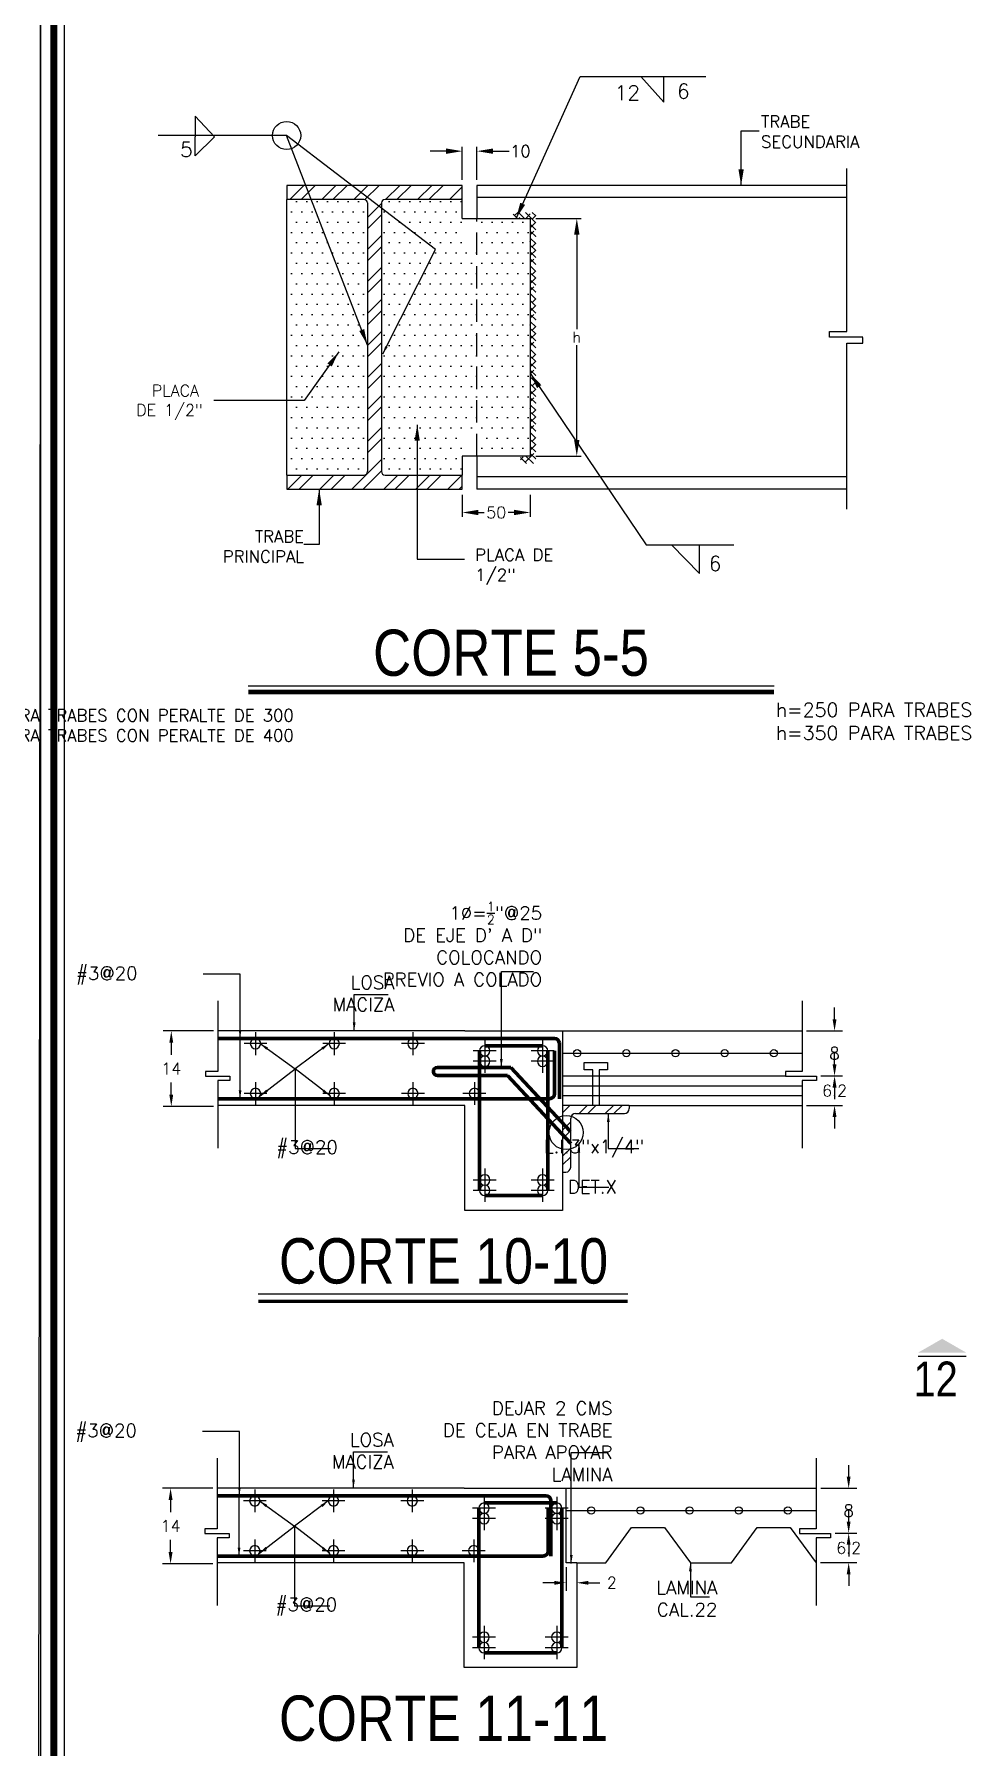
# Model space of a CAD drawing. Header units: millimetres. Extents: x -478 to -58, y -79 to 80.
# Drawn here: x -391.32 to -380.86, y 34.3 to 53.45 of the extents above; entities that cross this region are included whole.
import ezdxf

# ---------------------------------------------------------------- set-up
doc = ezdxf.new("R2010")
doc.units = ezdxf.units.MM
doc.header["$MEASUREMENT"] = 0
doc.linetypes.add('DASHED2', pattern=[0.375, 0.25, -0.125])
doc.layers.get('Defpoints').update_dxf_attribs({"color": 71})
for name, color, linetype in [('ACERO', 40, 'Continuous'), ('L1', 1, 'Continuous'), ('MUROS', 4, 'Continuous'), ('PROY', 2, 'DASHED2'), ('texto', 5, 'Continuous')]:
    doc.layers.add(name, color=color, linetype=linetype)
doc.layers.add('cajones', color=150, linetype='Continuous', lineweight=0)
doc.styles.add('GRAN', font='swissck.ttf', dxfattribs={"height": 0.3})
doc.styles.add('PEQ', font='simplex.shx', dxfattribs={"height": 0.09})
doc.styles.add('ROMANS', font='simplex.shx')
doc.dimstyles.new('STANDARD$0', dxfattribs={"dimtxt": 0.135, "dimasz": 0.095, "dimexe": 0.09, "dimexo": 0.05, "dimgap": 0.09, "dimtad": 0, "dimtih": 1, "dimtoh": 1, "dimdec": 0, "dimlfac": 100, "dimzin": 0, "dimdsep": 46, "dimtxsty": 'ROMANS', "dimcen": 0.09, "dimclrd": 1, "dimclre": 1, "dimclrt": 5, "dimadec": 0, "dimazin": 0, "dimtfac": 1, "dimtdec": 0, "dimtofl": 0, "dimtmove": 0, "dimatfit": 1, "dimfxl": 1, "dimtolj": 1, "dimtzin": 0, "dimarcsym": 0})
doc.dimstyles.new('STANDARD$7', dxfattribs={"dimtxt": 0.6, "dimasz": 0.09, "dimexe": 0.18, "dimexo": 0.0625, "dimgap": 0.09, "dimtad": 0, "dimtih": 1, "dimtoh": 1, "dimzin": 0, "dimdsep": 46, "dimtxsty": 'PEQ', "dimcen": 0.09, "dimclrd": 1, "dimclre": 1, "dimadec": 0, "dimazin": 0, "dimtfac": 1, "dimtdec": 4, "dimtofl": 0, "dimtmove": 0, "dimatfit": 1, "dimfxl": 1, "dimtolj": 1, "dimtzin": 0, "dimarcsym": 0})
pattern_1 = [(0, (-964.70754, -225.68408), (0.0575, 0.115), [0, -0.115])]

# ---------------------------------------------------------------- blocks, each defined once
blk = doc.blocks.new('*D167')
at = {"layer": 'Defpoints', "color": 0}
for p in [(-385.773, 51.391), (-385.252, 51.391), (-385.773, 48.734)]:
    blk.add_point(p, dxfattribs=at)
at = {"layer": 'texto', "color": 1, "lineweight": -2}
for p, q in [((-385.711, 51.391), (-385.202, 51.391)), ((-385.252, 51.211), (-385.252, 50.153)), ((-385.252, 48.914), (-385.252, 49.973)), ((-385.711, 48.734), (-385.202, 48.734))]:
    blk.add_line(p, q, dxfattribs=at)
at = {"layer": 'texto', "color": 1}
for points in [[(-385.282, 51.211), (-385.222, 51.211), (-385.252, 51.391)], [(-385.282, 48.914), (-385.222, 48.914), (-385.252, 48.734)]]:
    blk.add_solid(points, dxfattribs=at)
at = {"layer": 'texto', "insert": (-385.252, 50.063), "char_height": 0.09, "attachment_point": 5, "style": 'PEQ'}
blk.add_mtext('\\A1;{\\H1.3333x;h}', dxfattribs=at)
blk = doc.blocks.new('*D168')
at = {"layer": 'Defpoints', "color": 0}
for p in [(-386.533, 48.364), (-385.773, 48.364), (-385.773, 48.103)]:
    blk.add_point(p, dxfattribs=at)
at = {"layer": 'texto', "color": 1, "lineweight": -2}
for p, q in [((-386.533, 48.302), (-386.533, 48.053)), ((-385.773, 48.302), (-385.773, 48.053)), ((-386.353, 48.103), (-386.289, 48.103)), ((-385.953, 48.103), (-386.018, 48.103))]:
    blk.add_line(p, q, dxfattribs=at)
at = {"layer": 'texto', "color": 1}
for points in [[(-386.353, 48.133), (-386.353, 48.073), (-386.533, 48.103)], [(-385.953, 48.133), (-385.953, 48.073), (-385.773, 48.103)]]:
    blk.add_solid(points, dxfattribs=at)
at = {"layer": 'texto', "insert": (-386.153, 48.103), "char_height": 0.09, "attachment_point": 5, "style": 'PEQ'}
blk.add_mtext('\\A1;{\\H1.4444x;50}', dxfattribs=at)
blk = doc.blocks.new('*D169')
at = {"layer": 'Defpoints', "color": 0}
for p in [(-386.369, 52.144), (-386.533, 51.761), (-386.369, 51.761)]:
    blk.add_point(p, dxfattribs=at)
at = {"layer": 'texto', "color": 1, "lineweight": -2}
for p, q in [((-386.713, 52.144), (-386.893, 52.144)), ((-386.533, 51.824), (-386.533, 52.194)), ((-386.369, 51.824), (-386.369, 52.194)), ((-386.189, 52.144), (-386.009, 52.144))]:
    blk.add_line(p, q, dxfattribs=at)
at = {"layer": 'texto', "color": 1}
for points in [[(-386.713, 52.174), (-386.713, 52.114), (-386.533, 52.144)], [(-386.189, 52.174), (-386.189, 52.114), (-386.369, 52.144)]]:
    blk.add_solid(points, dxfattribs=at)
at = {"layer": 'texto', "insert": (-385.883, 52.144), "char_height": 0.09, "attachment_point": 5, "style": 'PEQ'}
blk.add_mtext('\\A1;{\\H1.5x;10}', dxfattribs=at)
blk = doc.blocks.new('*D228')
at = {"layer": 'Defpoints', "color": 0}
for p in [(-389.787, 42.305), (-389.265, 42.305), (-389.265, 41.461)]:
    blk.add_point(p, dxfattribs=at)
at = {"layer": 'texto', "color": 1, "lineweight": -2}
for p, q in [((-389.315, 42.305), (-389.877, 42.305)), ((-389.787, 42.175), (-389.787, 42.038)), ((-389.787, 41.591), (-389.787, 41.728)), ((-389.315, 41.461), (-389.877, 41.461))]:
    blk.add_line(p, q, dxfattribs=at)
at = {"layer": 'texto', "color": 1}
for points in [[(-389.809, 42.175), (-389.766, 42.175), (-389.787, 42.305)], [(-389.809, 41.591), (-389.766, 41.591), (-389.787, 41.461)]]:
    blk.add_solid(points, dxfattribs=at)
at = {"layer": 'texto', "insert": (-389.787, 41.883), "char_height": 0.09, "attachment_point": 5, "style": 'PEQ'}
blk.add_mtext('\\A1;{\\H1.4444x;14}', dxfattribs=at)
blk = doc.blocks.new('*D229')
at = {"layer": 'Defpoints', "color": 0}
for p in [(-382.732, 42.305), (-382.369, 42.305), (-382.571, 41.802)]:
    blk.add_point(p, dxfattribs=at)
at = {"layer": 'texto', "color": 1, "lineweight": -2}
for p, q in [((-382.369, 42.435), (-382.369, 42.565)), ((-382.682, 42.305), (-382.279, 42.305)), ((-382.521, 41.802), (-382.279, 41.802)), ((-382.369, 41.672), (-382.369, 41.542))]:
    blk.add_line(p, q, dxfattribs=at)
at = {"layer": 'texto', "color": 1}
for points in [[(-382.391, 42.435), (-382.347, 42.435), (-382.369, 42.305)], [(-382.391, 41.672), (-382.347, 41.672), (-382.369, 41.802)]]:
    blk.add_solid(points, dxfattribs=at)
at = {"layer": 'texto', "insert": (-382.369, 42.054), "char_height": 0.09, "attachment_point": 5, "style": 'PEQ'}
blk.add_mtext('\\A1;{\\H1.5x;8}', dxfattribs=at)
blk = doc.blocks.new('*D230')
at = {"layer": 'Defpoints', "color": 0}
for p in [(-382.516, 41.802), (-382.369, 41.802), (-382.732, 41.472)]:
    blk.add_point(p, dxfattribs=at)
at = {"layer": 'texto', "color": 1, "lineweight": -2}
for p, q in [((-382.369, 41.932), (-382.369, 42.062)), ((-382.466, 41.802), (-382.279, 41.802)), ((-382.682, 41.472), (-382.279, 41.472)), ((-382.369, 41.342), (-382.369, 41.212))]:
    blk.add_line(p, q, dxfattribs=at)
at = {"layer": 'texto', "color": 1}
for points in [[(-382.391, 41.932), (-382.347, 41.932), (-382.369, 41.802)], [(-382.391, 41.342), (-382.347, 41.342), (-382.369, 41.472)]]:
    blk.add_solid(points, dxfattribs=at)
at = {"layer": 'texto', "insert": (-382.369, 41.637), "char_height": 0.09, "attachment_point": 5, "style": 'PEQ'}
blk.add_mtext('\\A1;{\\H1.4444x;6.2}', dxfattribs=at)
blk = doc.blocks.new('VAR')
at = {"layer": 'ACERO', "color": 4}
for p, q in [((-0.121, 0), (0.121, 0)), ((0, 0.121), (0, -0.121))]:
    blk.add_line(p, q, dxfattribs=at)
at = {"layer": 'ACERO'}
blk.add_circle((0, 0), 0.0548, dxfattribs=at)
blk = doc.blocks.new('*D231')
at = {"layer": 'Defpoints', "color": 0}
for p in [(-389.795, 37.19), (-389.272, 37.19), (-389.272, 36.346)]:
    blk.add_point(p, dxfattribs=at)
at = {"layer": 'texto', "color": 1, "lineweight": -2}
for p, q in [((-389.322, 37.19), (-389.885, 37.19)), ((-389.795, 37.06), (-389.795, 36.923)), ((-389.795, 36.476), (-389.795, 36.613)), ((-389.322, 36.346), (-389.885, 36.346))]:
    blk.add_line(p, q, dxfattribs=at)
at = {"layer": 'texto', "color": 1}
for points in [[(-389.817, 37.06), (-389.773, 37.06), (-389.795, 37.19)], [(-389.817, 36.476), (-389.773, 36.476), (-389.795, 36.346)]]:
    blk.add_solid(points, dxfattribs=at)
at = {"layer": 'texto', "insert": (-389.795, 36.768), "char_height": 0.09, "attachment_point": 5, "style": 'PEQ'}
blk.add_mtext('\\A1;{\\H1.4444x;14}', dxfattribs=at)
blk = doc.blocks.new('*D232')
at = {"layer": 'Defpoints', "color": 0}
for p in [(-382.574, 37.19), (-382.211, 37.19), (-382.414, 36.688)]:
    blk.add_point(p, dxfattribs=at)
at = {"layer": 'texto', "color": 1, "lineweight": -2}
for p, q in [((-382.211, 37.32), (-382.211, 37.45)), ((-382.524, 37.19), (-382.121, 37.19)), ((-382.364, 36.688), (-382.121, 36.688)), ((-382.211, 36.558), (-382.211, 36.428))]:
    blk.add_line(p, q, dxfattribs=at)
at = {"layer": 'texto', "color": 1}
for points in [[(-382.233, 37.32), (-382.19, 37.32), (-382.211, 37.19)], [(-382.233, 36.558), (-382.19, 36.558), (-382.211, 36.688)]]:
    blk.add_solid(points, dxfattribs=at)
at = {"layer": 'texto', "insert": (-382.211, 36.939), "char_height": 0.09, "attachment_point": 5, "style": 'PEQ'}
blk.add_mtext('\\A1;{\\H1.5x;8}', dxfattribs=at)
blk = doc.blocks.new('*D233')
at = {"layer": 'Defpoints', "color": 0}
for p in [(-382.359, 36.688), (-382.211, 36.688), (-382.575, 36.358)]:
    blk.add_point(p, dxfattribs=at)
at = {"layer": 'texto', "color": 1, "lineweight": -2}
for p, q in [((-382.211, 36.818), (-382.211, 36.948)), ((-382.309, 36.688), (-382.121, 36.688)), ((-382.525, 36.358), (-382.121, 36.358)), ((-382.211, 36.228), (-382.211, 36.098))]:
    blk.add_line(p, q, dxfattribs=at)
at = {"layer": 'texto', "color": 1}
for points in [[(-382.233, 36.818), (-382.19, 36.818), (-382.211, 36.688)], [(-382.233, 36.228), (-382.19, 36.228), (-382.211, 36.358)]]:
    blk.add_solid(points, dxfattribs=at)
at = {"layer": 'texto', "insert": (-382.211, 36.523), "char_height": 0.09, "attachment_point": 5, "style": 'PEQ'}
blk.add_mtext('\\A1;{\\H1.4444x;6.2}', dxfattribs=at)
blk = doc.blocks.new('*D234')
at = {"layer": 'Defpoints', "color": 0}
for p in [(-385.372, 36.358), (-385.253, 36.358), (-385.253, 36.133)]:
    blk.add_point(p, dxfattribs=at)
at = {"layer": 'texto', "color": 1, "lineweight": -2}
for p, q in [((-385.372, 36.308), (-385.372, 36.043)), ((-385.253, 36.308), (-385.253, 36.043)), ((-385.502, 36.133), (-385.632, 36.133)), ((-385.123, 36.133), (-384.993, 36.133))]:
    blk.add_line(p, q, dxfattribs=at)
at = {"layer": 'texto', "color": 1}
for points in [[(-385.502, 36.154), (-385.502, 36.111), (-385.372, 36.133)], [(-385.123, 36.154), (-385.123, 36.111), (-385.253, 36.133)]]:
    blk.add_solid(points, dxfattribs=at)
at = {"layer": 'texto', "insert": (-384.86, 36.133), "char_height": 0.09, "attachment_point": 5, "style": 'PEQ'}
blk.add_mtext('\\A1;{\\H1.4444x;2}', dxfattribs=at)

msp = doc.modelspace()

# ---------------------------------------------------------------- hatches: boundary and pattern name
at = {"layer": 'L1'}
h = msp.add_hatch(dxfattribs=at)
h.set_pattern_fill('STEEL', color=256, scale=2.024, style=0)
h.set_pattern_definition([(45, (-987.44568, -226.56225), (-0.17889802, 0.17889802), []), (45, (-987.44568, -226.43575), (-0.17889802, 0.17889802), [])])
h.paths.add_polyline_path([(-386.53332, 51.76102), (-388.49564, 51.76102), (-388.49564, 51.60403), (-387.63222, 51.60403, -0.41421356), (-387.59297, 51.56479), (-387.59297, 48.56043, -0.41421356), (-387.63222, 48.52119), (-388.49564, 48.52119), (-388.49564, 48.3642), (-386.53332, 48.3642), (-386.53332, 48.52119), (-387.39674, 48.52119, -0.41421356), (-387.43599, 48.56043), (-387.43599, 51.56479, -0.41421356), (-387.39674, 51.60403), (-386.53332, 51.60403)])
h = msp.add_hatch(dxfattribs=at)
h.set_pattern_fill('DOTS', color=256, scale=1.84, style=0)
h.set_pattern_definition(pattern_1)
h.paths.add_polyline_path([(-387.43599, 48.56043, 0.41421356), (-387.39674, 48.52119), (-386.53332, 48.52119), (-386.53332, 49.02154), (-386.36908, 49.02154), (-386.36908, 51.10368), (-386.53332, 51.10368), (-386.53332, 51.60403), (-387.39674, 51.60403, 0.41421356), (-387.43599, 51.56479)])
h.paths.add_polyline_path([(-387.59297, 51.56479, 0.41421356), (-387.63222, 51.60403), (-388.49564, 51.60403), (-388.49564, 48.52119), (-387.63222, 48.52119, 0.41421356), (-387.59297, 48.56043)])
h = msp.add_hatch(dxfattribs=at)
h.set_pattern_fill('DOTS', color=256, scale=1.84, style=0)
h.set_pattern_definition(pattern_1)
h.paths.add_polyline_path([(-386.36908, 48.73404), (-385.77329, 48.73404), (-385.77329, 51.39118), (-386.36908, 51.39118)])
h = msp.add_hatch(dxfattribs=at)
h.set_pattern_fill('ANSI32', color=256, scale=0.55, style=0)
h.set_pattern_definition([(45, (25.5554, -5.19441), (-0.14584077, 0.14584077), []), (45, (25.65262, -5.19441), (-0.14584077, 0.14584077), [])])
h.paths.add_polyline_path([(-384.71961, 41.38145, 0.41421356), (-384.66461, 41.43645), (-384.66461, 41.47225), (-385.4107, 41.47225), (-385.4107, 40.72616), (-385.3749, 40.72616, 0.41421356), (-385.3199, 40.78116), (-385.3199, 41.32645, -0.41421356), (-385.2649, 41.38145)])
at = {"layer": 'texto'}
h = msp.add_hatch(dxfattribs=at)
h.set_pattern_fill('ANSI38', color=256, scale=0.017296, style=0)
h.set_pattern_definition([(135, (3296.498323, -2243.48906), (0.0388316611, 0.0388316611), []), (45, (3296.498323, -2243.48906), (0.1164949832, 0.0388316611), [0.1372906544, -0.0823743926])])
h.paths.add_polyline_path([(-385.71138, 51.45905), (-385.96415, 51.45905), (-385.96415, 51.39118), (-385.77329, 51.39118), (-385.77329, 48.73404), (-385.88281, 48.73404), (-385.88281, 48.6499), (-385.71158, 48.6499)])

# ---------------------------------------------------------------- linework, layer by layer
at = {"layer": 'ACERO', "lineweight": 100}
for p, q in [((-385.50167, 42.22163), (-389.26478, 42.22163)), ((-385.44667, 42.16663), (-385.44667, 41.54391)), ((-385.50017, 41.60173), (-385.50017, 42.08189)), ((-385.9887, 41.89715), (-386.81138, 41.89715)), ((-386.02786, 41.8073), (-386.81138, 41.8073)), ((-385.3199, 41.04549), (-386.02786, 41.8073)), ((-385.3258, 41.18383), (-385.9887, 41.89715)), ((-385.55517, 41.54673), (-389.26478, 41.54673)), ((-385.59718, 37.10713), (-389.27228, 37.10713)), ((-385.57189, 36.48724), (-385.57189, 36.9674)), ((-385.54218, 37.05213), (-385.54218, 36.42942)), ((-385.62689, 36.43224), (-389.27228, 36.43224))]:
    msp.add_line(p, q, dxfattribs=at)
for points in [[(-386.2814, 42.13988), (-385.63379, 42.13988)], [(-386.33948, 40.52143), (-386.33948, 42.0818)], [(-385.5757, 42.0818), (-385.5757, 40.52143)], [(-385.63379, 40.46335), (-386.2814, 40.46335)], [(-386.34698, 35.40694), (-386.34698, 36.9673)], [(-386.2889, 37.02539), (-385.47629, 37.02539)], [(-385.4182, 36.9673), (-385.4182, 35.40694)], [(-385.47629, 35.34886), (-386.2889, 35.34886)]]:
    msp.add_lwpolyline(points, dxfattribs=at)
for centre, radius, start, end in [((-385.50167, 42.16663), 0.055, 0, 90), ((-386.81138, 41.85222), 0.04493, 90, 270), ((-385.55517, 41.60173), 0.055, 270, 0), ((-385.59718, 37.05213), 0.055, 0, 90), ((-385.62689, 36.48724), 0.055, 270, 0)]:
    msp.add_arc(centre, radius, start, end, dxfattribs=at)
at = {"layer": 'cajones'}
msp.add_line((-391.27793, 27.53702), (-391.24528, 60.03704), dxfattribs=at)
at = {"layer": 'L1', "color": 1}
for p, q in [((-384.2772, 52.69047), (-384.53416, 52.97813)), ((-384.2772, 52.69047), (-384.2772, 52.97813)), ((-389.519, 52.53545), (-389.30349, 52.3055)), ((-389.519, 52.53545), (-389.519, 52.3055)), ((-388.49693, 52.3192), (-389.93361, 52.3192)), ((-389.519, 52.09031), (-389.30349, 52.3055)), ((-389.519, 52.09031), (-389.519, 52.3055)), ((-383.87833, 47.41969), (-384.1916, 47.73969)), ((-383.87833, 47.41969), (-383.87833, 47.73969))]:
    msp.add_line(p, q, dxfattribs=at)
at = {"layer": 'L1'}
for p, q in [((-382.23344, 50.12762), (-382.23344, 51.94883)), ((-382.42706, 50.06261), (-382.42706, 50.12762)), ((-382.42706, 50.12762), (-382.23344, 50.12762)), ((-382.05248, 50.06261), (-382.42706, 50.06261)), ((-382.23344, 48.14141), (-382.23344, 49.9976)), ((-382.23344, 49.9976), (-382.05248, 49.9976)), ((-382.05248, 49.9976), (-382.05248, 50.05829)), ((-388.40182, 41.87964), (-388.40182, 40.98839)), ((-385.4107, 41.80225), (-382.91852, 41.80225)), ((-385.4107, 41.69225), (-382.73183, 41.69225)), ((-385.4107, 41.58225), (-382.73183, 41.58225)), ((-384.66461, 41.47225), (-382.73183, 41.47225)), ((-388.40182, 40.98839), (-388.00613, 40.98839)), ((-388.40932, 36.76514), (-388.40932, 35.87389)), ((-388.40932, 35.87389), (-388.01363, 35.87389))]:
    msp.add_line(p, q, dxfattribs=at)
at = {"layer": 'L1', "color": 1, "extrusion": (0, 1, -2.22045e-16)}
for p, q in [((-382.23344, 51.62531), (-386.36908, 51.62531)), ((-382.23344, 48.49991), (-386.36908, 48.49991))]:
    msp.add_line(p, q, dxfattribs=at)
at = {"layer": 'L1'}
for points in [[(-389.26478, 42.63986), (-389.26478, 41.84948), (-389.40605, 41.84948), (-389.40605, 41.79958), (-389.13149, 41.79958), (-389.13149, 41.74968), (-389.26478, 41.74968), (-389.26478, 40.99223)], [(-382.73183, 42.63986), (-382.73183, 41.84948), (-382.91852, 41.84948), (-382.91852, 41.79958), (-382.57128, 41.79958), (-382.57128, 41.74968), (-382.73183, 41.74968), (-382.73183, 40.99223)], [(-389.27228, 37.52536), (-389.27228, 36.73498), (-389.41355, 36.73498), (-389.41355, 36.68509), (-389.13899, 36.68509), (-389.13899, 36.63519), (-389.27228, 36.63519), (-389.27228, 35.87774)], [(-382.57433, 37.52536), (-382.57433, 36.73498), (-382.76102, 36.73498), (-382.76102, 36.68509), (-382.41378, 36.68509), (-382.41378, 36.63519), (-382.57433, 36.63519), (-382.57433, 35.87774)]]:
    msp.add_lwpolyline(points, dxfattribs=at)
for centre, radius in [((-388.49693, 52.3192), 0.1576), ((-385.37143, 41.16861), 0.19135)]:
    msp.add_circle(centre, radius, dxfattribs=at)
at = {"layer": 'MUROS', "extrusion": (0, 1, -2.22045e-16)}
for p, q in [((-386.36908, 51.76102), (-386.36908, 51.39118)), ((-382.23344, 51.76102), (-386.36908, 51.76102)), ((-386.53332, 51.39118), (-385.77329, 51.39118)), ((-385.77329, 51.39118), (-385.77329, 48.73404)), ((-385.77329, 48.73404), (-386.53332, 48.73404)), ((-386.36908, 48.73404), (-386.36908, 48.3642)), ((-382.23344, 48.3642), (-386.36908, 48.3642))]:
    msp.add_line(p, q, dxfattribs=at)
at = {"layer": 'MUROS'}
for p, q in [((-388.49564, 48.52119), (-388.49564, 51.60403)), ((-386.53332, 51.39118), (-386.53332, 51.60403)), ((-386.53332, 48.73404), (-386.53332, 48.52119)), ((-386.50448, 42.30488), (-389.26478, 42.30488)), ((-385.4107, 42.30488), (-382.73183, 42.30488)), ((-386.50448, 41.47225), (-389.26478, 41.47225)), ((-386.51198, 37.19039), (-389.27228, 37.19039)), ((-385.37192, 36.35775), (-385.37192, 37.19039)), ((-385.2532, 37.19039), (-382.57433, 37.19039)), ((-384.92584, 36.35775), (-384.64106, 36.75042)), ((-384.64106, 36.75042), (-384.27042, 36.75042)), ((-384.27042, 36.75042), (-383.9808, 36.35775)), ((-383.51976, 36.35775), (-383.23498, 36.75042)), ((-383.23498, 36.75042), (-382.86434, 36.75042)), ((-382.86434, 36.75042), (-382.57472, 36.35775)), ((-386.51198, 36.35775), (-389.27228, 36.35775)), ((-385.2532, 36.35775), (-385.37192, 36.35775)), ((-385.2532, 36.35775), (-384.92584, 36.35775)), ((-383.9808, 36.35775), (-383.51976, 36.35775)), ((-382.57472, 36.35775), (-382.57433, 36.35775))]:
    msp.add_line(p, q, dxfattribs=at)
for points in [[(-386.50448, 42.30488), (-385.4107, 42.30488), (-385.4107, 40.29835), (-386.50448, 40.29835), (-386.50448, 41.47225)], [(-386.51198, 37.19039), (-385.2532, 37.19039)], [(-385.2532, 36.35775), (-385.2532, 35.18386), (-386.51198, 35.18386), (-386.51198, 36.35775)]]:
    msp.add_lwpolyline(points, dxfattribs=at)
at = {"layer": 'PROY'}
msp.add_line((-386.36908, 48.73404), (-386.36908, 51.39118), dxfattribs=at)
at = {"layer": 'texto'}
for p, q in [((-386.53332, 51.76102), (-388.49564, 51.76102)), ((-388.49564, 51.76102), (-388.49564, 51.60403)), ((-386.53332, 51.60403), (-386.53332, 51.76102)), ((-387.63222, 51.60403), (-388.49564, 51.60403)), ((-387.59297, 51.56479), (-387.59297, 48.56043)), ((-387.43599, 51.56479), (-387.43599, 48.56043)), ((-386.53332, 51.60403), (-387.39674, 51.60403)), ((-388.49564, 48.52119), (-387.63222, 48.52119)), ((-388.49564, 48.52119), (-388.49564, 48.3642)), ((-387.39674, 48.52119), (-386.53332, 48.52119)), ((-386.53332, 48.3642), (-386.53332, 48.52119)), ((-388.49564, 48.3642), (-386.53332, 48.3642)), ((-388.92669, 46.16359), (-383.04576, 46.16359)), ((-385.4107, 42.05556), (-382.73183, 42.05556)), ((-384.66461, 41.47225), (-385.4107, 41.47225)), ((-385.2649, 41.38145), (-384.71961, 41.38145)), ((-384.66461, 41.47225), (-384.66461, 41.43645)), ((-385.3199, 40.78116), (-385.3199, 41.32645)), ((-385.4107, 40.72616), (-385.3749, 40.72616)), ((-388.81455, 39.36637), (-384.68212, 39.36637)), ((-380.89672, 38.66535), (-381.43404, 38.66535)), ((-385.37192, 36.94107), (-382.57433, 36.94107))]:
    msp.add_line(p, q, dxfattribs=at)
at = {"layer": 'texto', "color": 7}
for points in [[(-434.74588, 1.65615), (-434.74588, 67.49957), (-391.25023, 67.49957), (-391.25023, 1.65615)], [(-391.25023, 1.65615), (-391.25023, 67.49957), (-347.75458, 67.49957), (-347.75458, 1.65615)]]:
    msp.add_lwpolyline(points, close=True, dxfattribs=at)
at = {"layer": 'texto', "const_width": 0.07718}
msp.add_lwpolyline([(-391.102, 66.46207), (-391.102, 2.74941, 0.41421356), (-390.21449, 1.86189), (-348.79208, 1.86189, 0.41421356), (-347.90457, 2.74941), (-347.90457, 66.46207, 0.41421356), (-348.79208, 67.34958), (-390.21449, 67.34958, 0.41421356)], format="xyb", close=True, dxfattribs=at)
at = {"layer": 'texto'}
msp.add_lwpolyline([(-390.98624, 66.46207), (-390.98624, 2.74941, 0.41421356), (-390.21449, 1.97766), (-348.79208, 1.97766, 0.41421356), (-348.02033, 2.74941), (-348.02033, 66.46207, 0.41421356), (-348.79208, 67.23382), (-390.21449, 67.23382, 0.41421356)], format="xyb", close=True, dxfattribs=at)
for points, const_width in [([(-388.92669, 46.09445), (-383.04576, 46.09445)], 0.05185), ([(-388.81455, 39.2812), (-384.68212, 39.2812)], 0.03947)]:
    msp.add_lwpolyline(points, dxfattribs=dict(at, const_width=const_width))
msp.add_lwpolyline([(-385.07326, 41.47225), (-385.07326, 41.87131), (-385.16868, 41.87131), (-385.16868, 41.95352), (-384.90663, 41.95352), (-384.90663, 41.87131), (-385.00205, 41.87131), (-385.00205, 41.47225), (-385.07326, 41.47225)], dxfattribs=at)
for centre in [(-385.24775, 42.05556), (-384.69775, 42.05556), (-384.14775, 42.05556), (-383.59775, 42.05556), (-383.04775, 42.05556), (-385.09025, 36.94107), (-384.54025, 36.94107), (-383.99025, 36.94107), (-383.44025, 36.94107), (-382.89025, 36.94107)]:
    msp.add_circle(centre, 0.03996, dxfattribs=at)
for centre, radius, start, end in [((-387.63222, 51.56479), 0.03925, 0, 90), ((-387.39674, 51.56479), 0.03925, 90, 180), ((-387.63222, 48.56043), 0.03925, 270, 0), ((-387.63222, 48.56043), 0.03925, 270, 0), ((-387.39674, 48.56043), 0.03925, 180, 270), ((-387.39674, 48.56043), 0.03925, 180, 270), ((-385.2649, 41.32645), 0.055, 90, 180), ((-384.71961, 41.43645), 0.055, 270, 0), ((-385.3749, 40.78116), 0.055, 270, 0)]:
    msp.add_arc(centre, radius, start, end, dxfattribs=at)
msp.add_solid([(-380.89672, 38.70732), (-381.16538, 38.86155), (-381.43404, 38.70732)], dxfattribs=at)

# ---------------------------------------------------------------- block references
at = {"layer": 'ACERO', "xscale": -1.059435956784367, "yscale": 1.059435956784033, "zscale": 1.059435956783987}
for p in [(-388.84514, 42.16355), (-387.96514, 42.16355), (-387.08514, 42.16355), (-386.2814, 42.0818), (-385.63379, 42.0818), (-386.2814, 41.96564), (-385.63379, 41.96564), (-388.84514, 41.60481), (-387.96514, 41.60481), (-387.08514, 41.60481), (-386.39756, 41.60481), (-386.2814, 40.6376), (-386.2814, 40.52143), (-385.63379, 40.6376), (-385.63379, 40.52143), (-388.85264, 37.04905), (-387.97264, 37.04905), (-387.09264, 37.04905), (-386.2889, 36.9673), (-386.2889, 36.85114), (-385.47629, 36.9673), (-385.47629, 36.85114), (-388.85264, 36.49032), (-387.97264, 36.49032), (-387.09264, 36.49032), (-386.40506, 36.49032), (-386.2889, 35.5231), (-385.47629, 35.5231), (-386.2889, 35.40694), (-385.47629, 35.40694)]:
    msp.add_blockref('VAR', p, dxfattribs=at)

# ---------------------------------------------------------------- texts
at = {"layer": 'L1', "color": 5, "char_height": 0.135, "attachment_point": 4, "style": 'ROMANS'}
for insert in [(-382.96457, 40.09471), (-384.46245, 37.63085), (-384.48171, 36.59744)]:
    msp.add_mtext('\\A1;', dxfattribs=dict(at, insert=insert))
at = {"layer": 'texto'}
for s, height, style, p in [('12', 0.1656, 'PEQ', (-384.82939, 52.71326)), ('6', 0.1656, 'PEQ', (-384.13196, 52.7325)), ('5', 0.1656, 'PEQ', (-389.68858, 52.08072)), ('6', 0.1656, 'PEQ', (-383.7755, 47.4494)), ('CORTE 5-5', 0.515975, 'GRAN', (-387.53057, 46.27673)), ('CORTE 10-10', 0.5072596, 'GRAN', (-388.58259, 39.47945)), ('12', 0.388283, 'GRAN', (-381.48592, 38.21842)), ('CORTE 11-11', 0.5072596, 'GRAN', (-388.58259, 34.36495))]:
    msp.add_text(s, height=height, dxfattribs=dict(at, style=style)).set_placement(p)
at = {"layer": 'texto', "style": 'PEQ'}
for s, insert, char_height, attachment_point in [('\\A1;TRABE\\PSECUNDARIA', (-383.19098, 52.36183), 0.135, 4), ('\\A1;\\pi-0.60048;PLACA\\P\\pi-0.77381;DE 1/2"', (-389.40568, 49.33527), 0.13, 4), ('\\A1;TRABE\\PPRINCIPAL', (-388.3027, 47.72275), 0.135, 6), ('\\A1;PLACA DE\\P1/2"', (-386.38877, 47.49507), 0.135, 4), ('\\A1;h=250 PARA TRABES CON PERALTE DE 300\\Ph=350 PARA TRABES CON PERALTE DE 400', (-378.43359, 45.76666), 0.15525, 6), ('\\A1;h=250 PARA TRABES CON PERALTE DE 300\\Ph=350 PARA TRABES CON PERALTE DE 400', (-388.41714, 45.7219), 0.135, 6), ('\\A1;1∅={\\H0.7x;\\S1/2;}"@25\\PDE EJE D\' A D"\\PCOLOCANDO\\PPREVIO A COLADO', (-385.64027, 43.27686), 0.1485, 6), ('\\A1;#3@20', (-390.16519, 42.92442), 0.1485, 6), ('\\A1;LOSA\\PMACIZA', (-387.29135, 42.72391), 0.1485, 6), ('\\A1;#3@20', (-387.92529, 40.98084), 0.1485, 6), ('\\A1;L.I.3"x1/4"', (-384.49896, 40.98761), 0.1485, 6), ('\\A1;DET.X', (-384.80352, 40.56173), 0.1485, 6), ('\\A1;DEJAR 2 CMS\\PDE CEJA EN TRABE\\PPARA APOYAR\\PLAMINA', (-384.85263, 37.71542), 0.1485, 6), ('\\A1;#3@20', (-390.17269, 37.80992), 0.1485, 6), ('\\A1;LOSA\\PMACIZA', (-387.29885, 37.60942), 0.1485, 6), ('\\A1;LAMINA\\PCAL.22', (-383.68066, 35.95609), 0.1485, 6), ('\\A1;#3@20', (-387.93279, 35.86634), 0.1485, 6)]:
    msp.add_mtext(s, dxfattribs=dict(at, insert=insert, char_height=char_height, attachment_point=attachment_point))

# ---------------------------------------------------------------- dimensions: what is measured, and where the dimension line sits
at = {"layer": 'texto'}
for base, p1, p2, text, override, picture, middle in [((-386.36908, 52.14412), (-386.53332, 51.76102), (-386.36908, 51.76102), '{\\H1.5x;10}', {"dimtxt": 0.135, "dimasz": 0.18, "dimexe": 0.05, "dimexo": 0.0625, "dimgap": 0.03, "dimtxsty": 'PEQ', "dimclrt": 256}, '*D169', (-385.88265, 52.14412)), ((-385.77329, 48.10301), (-386.53332, 48.3642), (-385.77329, 48.3642), '{\\H1.4444x;50}', {"dimtxt": 0.135, "dimasz": 0.18, "dimexe": 0.05, "dimexo": 0.0625, "dimgap": 0.03, "dimtxsty": 'PEQ', "dimclrt": 256}, '*D168', (-386.1533, 48.10301)), ((-385.2532, 36.13278), (-385.37192, 36.35775), (-385.2532, 36.35775), '{\\H1.4444x;2}', {"dimtxt": 0.09, "dimasz": 0.13, "dimtxsty": 'PEQ', "dimclrt": 256}, '*D234', (-384.85987, 36.13278))]:
    dim = msp.add_linear_dim(base=base, p1=p1, p2=p2, text=text, dimstyle='STANDARD$0', override=override, dxfattribs=at)
    dim.commit()
    dim.dimension.update_dxf_attribs({"geometry": picture, "text_midpoint": middle})
for base, p1, p2, text, override, picture, middle in [((-385.25246, 51.39118), (-385.77329, 48.73404), (-385.77329, 51.39118), '{\\H1.3333x;h}', {"dimtxt": 0.135, "dimasz": 0.18, "dimexe": 0.05, "dimexo": 0.0625, "dimgap": 0.03, "dimtxsty": 'PEQ', "dimclrt": 256}, '*D167', (-385.25246, 50.06261)), ((-382.36889, 42.30488), (-382.57147, 41.80225), (-382.73183, 42.30488), '{\\H1.5x;8}', {"dimtxt": 0.09, "dimasz": 0.13, "dimtxsty": 'PEQ', "dimclrt": 256}, '*D229', (-382.36889, 42.05356)), ((-389.78735, 42.30488), (-389.26478, 41.4606), (-389.26478, 42.30488), '{\\H1.4444x;14}', {"dimtxt": 0.09, "dimasz": 0.13, "dimtxsty": 'PEQ', "dimclrt": 256}, '*D228', (-389.78735, 41.88274)), ((-382.21139, 37.19039), (-382.41397, 36.68775), (-382.57433, 37.19039), '{\\H1.5x;8}', {"dimtxt": 0.09, "dimasz": 0.13, "dimtxsty": 'PEQ', "dimclrt": 256}, '*D232', (-382.21139, 36.93907)), ((-389.79485, 37.19039), (-389.27228, 36.34611), (-389.27228, 37.19039), '{\\H1.4444x;14}', {"dimtxt": 0.09, "dimasz": 0.13, "dimtxsty": 'PEQ', "dimclrt": 256}, '*D231', (-389.79485, 36.76825))]:
    dim = msp.add_linear_dim(base=base, p1=p1, p2=p2, angle=90, text=text, dimstyle='STANDARD$0', override=override, dxfattribs=at)
    dim.commit()
    dim.dimension.update_dxf_attribs({"geometry": picture, "text_midpoint": middle})
for base, p1, p2, picture, middle in [((-382.36889, 41.80225), (-382.73183, 41.47225), (-382.51647, 41.80225), '*D230', (-382.36889, 41.63725)), ((-382.21139, 36.68775), (-382.57472, 36.35775), (-382.35897, 36.68775), '*D233', (-382.21139, 36.52275))]:
    dim = msp.add_linear_dim(base=base, p1=p1, p2=p2, angle=90, text='{\\H1.4444x;6.2}', dimstyle='STANDARD$0', override={"dimtxt": 0.09, "dimasz": 0.13, "dimtxsty": 'PEQ', "dimclrt": 256}, dxfattribs=at)
    dim.commit()
    dim.dimension.update_dxf_attribs({"geometry": picture, "text_midpoint": middle, "dimtype": 160})

# ---------------------------------------------------------------- leaders
at = {"layer": 'L1'}
for points, override in [([(-385.93149, 51.39118), (-385.21245, 52.97813), (-383.81017, 52.97813)], {"dimasz": 0.18, "dimfxl": 0.05}), ([(-387.59297, 49.97596), (-388.49693, 52.3192), (-389.93361, 52.3192)], {"dimasz": 0.18, "dimfxl": 0.05}), ([(-383.41414, 51.76102), (-383.41414, 52.36986), (-383.21241, 52.36986)], {"dimasz": 0.18, "dimfxl": 0.05}), ([(-387.03658, 49.08508), (-387.03658, 47.58187), (-386.50607, 47.58187)], {"dimasz": 0.18, "dimfxl": 0.05}), ([(-388.13339, 48.3642), (-388.13339, 47.74658), (-388.30619, 47.74658)], {"dimasz": 0.18, "dimfxl": 0.05}), ([(-388.79267, 42.16355), (-388.40165, 41.87952)], {"dimtxt": 0.135, "dimasz": 0.095, "dimexe": 0.09, "dimexo": 0.05, "dimdec": 0, "dimlfac": 100, "dimtxsty": 'ROMANS', "dimclrt": 5, "dimtdec": 0}), ([(-388.02322, 42.16355), (-388.40165, 41.87952)], {"dimtxt": 0.135, "dimasz": 0.095, "dimexe": 0.09, "dimexo": 0.05, "dimdec": 0, "dimlfac": 100, "dimtxsty": 'ROMANS', "dimclrt": 5, "dimtdec": 0}), ([(-388.79267, 41.57835), (-388.40182, 41.87964)], {"dimtxt": 0.135, "dimasz": 0.095, "dimexe": 0.09, "dimexo": 0.05, "dimdec": 0, "dimlfac": 100, "dimtxsty": 'ROMANS', "dimclrt": 5, "dimtdec": 0}), ([(-388.01063, 41.57835), (-388.40182, 41.87964)], {"dimtxt": 0.135, "dimasz": 0.095, "dimexe": 0.09, "dimexo": 0.05, "dimdec": 0, "dimlfac": 100, "dimtxsty": 'ROMANS', "dimclrt": 5, "dimtdec": 0}), ([(-388.80017, 37.04905), (-388.40915, 36.76503)], {"dimtxt": 0.135, "dimasz": 0.095, "dimexe": 0.09, "dimexo": 0.05, "dimdec": 0, "dimlfac": 100, "dimtxsty": 'ROMANS', "dimclrt": 5, "dimtdec": 0}), ([(-388.03072, 37.04905), (-388.40915, 36.76503)], {"dimtxt": 0.135, "dimasz": 0.095, "dimexe": 0.09, "dimexo": 0.05, "dimdec": 0, "dimlfac": 100, "dimtxsty": 'ROMANS', "dimclrt": 5, "dimtdec": 0}), ([(-388.80017, 36.46386), (-388.40932, 36.76514)], {"dimtxt": 0.135, "dimasz": 0.095, "dimexe": 0.09, "dimexo": 0.05, "dimdec": 0, "dimlfac": 100, "dimtxsty": 'ROMANS', "dimclrt": 5, "dimtdec": 0}), ([(-388.01813, 36.46386), (-388.40932, 36.76514)], {"dimtxt": 0.135, "dimasz": 0.095, "dimexe": 0.09, "dimexo": 0.05, "dimdec": 0, "dimlfac": 100, "dimtxsty": 'ROMANS', "dimclrt": 5, "dimtdec": 0})]:
    msp.add_leader(points, dimstyle='STANDARD$7', override=override, dxfattribs=at)
for points, dimstyle in [([(-387.422, 49.87711), (-386.8303, 51.04397), (-388.49693, 52.3192)], 'STANDARD$7'), ([(-389.01775, 41.54673), (-389.01775, 42.93972), (-389.42972, 42.93972)], 'STANDARD$0'), ([(-389.01775, 42.22163), (-389.01775, 42.93972), (-389.42972, 42.93972)], 'STANDARD$0'), ([(-386.09577, 41.89715), (-386.09577, 42.96977), (-385.73769, 42.96977)], 'STANDARD$0'), ([(-387.74177, 42.30488), (-387.74177, 42.71327), (-387.36299, 42.71327)], 'STANDARD$0'), ([(-384.89934, 41.38145), (-384.89934, 40.99066), (-384.55874, 40.99066)], 'STANDARD$0'), ([(-385.22964, 41.04012), (-385.22964, 40.55669), (-384.89256, 40.55669)], 'STANDARD$0'), ([(-389.02952, 36.43224), (-389.02525, 37.82523), (-389.43722, 37.82523)], 'STANDARD$0'), ([(-389.02525, 37.10713), (-389.02525, 37.82523), (-389.43722, 37.82523)], 'STANDARD$0'), ([(-387.74927, 37.19039), (-387.74927, 37.59877), (-387.37049, 37.59877)], 'STANDARD$0'), ([(-385.31349, 36.34959), (-385.31349, 37.58825), (-384.9193, 37.58825)], 'STANDARD$0'), ([(-383.9808, 36.35775), (-383.9808, 35.97633), (-383.76775, 35.97633)], 'STANDARD$0')]:
    msp.add_leader(points, dimstyle=dimstyle, dxfattribs=at)
at = {"layer": 'texto'}
for points in [[(-387.91273, 49.89935), (-388.3005, 49.35455), (-389.31075, 49.35455)], [(-385.77329, 49.66018), (-384.47564, 47.73969), (-383.49539, 47.73969)]]:
    msp.add_leader(points, dimstyle='STANDARD$7', override={"dimtxt": 0.135, "dimasz": 0.18, "dimexe": 0.05, "dimgap": 0.03, "dimdec": 0, "dimlfac": 100, "dimclrt": 256, "dimtdec": 0}, dxfattribs=at)

doc.saveas('drawing.dxf')
